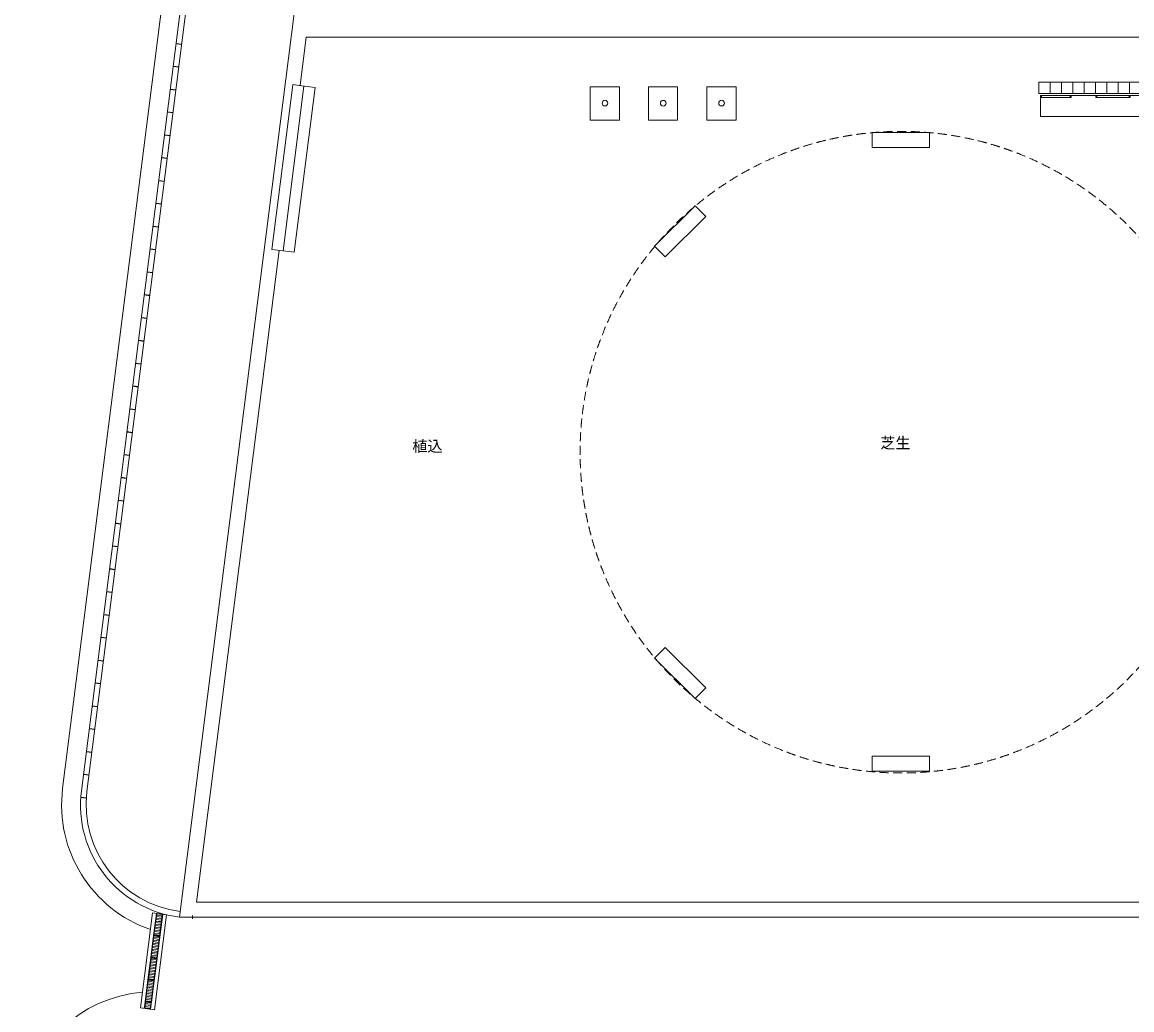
# Model space of a CAD drawing. Units: millimetres at full size, sheet at 1:200; details may follow other scales. Extents: x -96239 to 62349, y -170536 to 17264.
# Drawn here: x -84846 to -55451, y -67941 to -41773 of the extents above; entities that cross this region are included whole.
import ezdxf
from ezdxf.enums import TextEntityAlignment as Align

# ---------------------------------------------------------------- set-up
doc = ezdxf.new("R2010")
doc.units = ezdxf.units.MM
doc.header["$LTSCALE"] = 200
doc.linetypes.add('DASHED1', pattern=[1.8, 1.2, -0.6])
for name, color, linetype, lineweight in [('0-3_仕上', 4, 'Continuous', 5), ('0-9_外景', 7, 'Continuous', 9), ('0-A_植樹', 7, 'Continuous', 9), ('0-C_タイル・側溝', 7, 'Continuous', 9), ('0-F_道路', 7, 'Continuous', 9)]:
    doc.layers.add(name, color=color, linetype=linetype, lineweight=lineweight)
doc.layers.add('0-E_屋外名', color=7, linetype='Continuous')
doc.styles.add('・', font='')
doc.styles.get('・').set_extended_font_data('・')

msp = doc.modelspace()

# ---------------------------------------------------------------- linework, layer by layer
at = {"layer": '0-3_仕上'}
for p, q in [((-81302.3, -65549.3), (-81153.5, -65568.2)), ((-81297.3, -65509.6), (-81148.4, -65528.5)), ((-81292.2, -65469.9), (-81143.4, -65488.8)), ((-81287.2, -65430.3), (-81138.4, -65449.1)), ((-81337.5, -65827.1), (-81188.7, -65845.9)), ((-81332.5, -65787.4), (-81183.7, -65806.3)), ((-81327.4, -65747.7), (-81178.6, -65766.6)), ((-81322.4, -65708), (-81173.6, -65726.9)), ((-81317.4, -65668.3), (-81168.6, -65687.2)), ((-81312.3, -65628.7), (-81163.5, -65647.5)), ((-81178.4, -65605.3), (-81307.3, -65589)), ((-81307.3, -65589), (-81158.5, -65607.9)), ((-81376.5, -66134.6), (-81227.7, -66153.5)), ((-81371.5, -66094.9), (-81222.7, -66113.8)), ((-81366.5, -66055.2), (-81217.6, -66074.1)), ((-81361.4, -66015.6), (-81212.6, -66034.4)), ((-81352.6, -65946.1), (-81203.8, -65965)), ((-81347.6, -65906.4), (-81198.8, -65925.3)), ((-81342.5, -65866.8), (-81193.7, -65885.6)), ((-81411.7, -66412.4), (-81262.9, -66431.3)), ((-81406.7, -66372.7), (-81257.9, -66391.6)), ((-81401.7, -66333), (-81252.9, -66351.9)), ((-81396.6, -66293.3), (-81247.8, -66312.2)), ((-81391.6, -66253.7), (-81242.8, -66272.5)), ((-81386.6, -66214), (-81237.8, -66232.8)), ((-81252.6, -66190.7), (-81381.5, -66174.3)), ((-81381.5, -66174.3), (-81232.7, -66193.2)), ((-81450.7, -66719.9), (-81301.9, -66738.8)), ((-81445.7, -66680.2), (-81296.9, -66699.1)), ((-81440.7, -66640.6), (-81291.9, -66659.4)), ((-81435.6, -66600.9), (-81286.8, -66619.7)), ((-81426.8, -66531.4), (-81278, -66550.3)), ((-81421.8, -66491.8), (-81273, -66510.6)), ((-81416.8, -66452.1), (-81268, -66470.9)), ((-81486, -66997.7), (-81337.2, -67016.6)), ((-81480.9, -66958), (-81332.1, -66976.9)), ((-81475.9, -66918.3), (-81327.1, -66937.2)), ((-81470.9, -66878.7), (-81322.1, -66897.5)), ((-81465.8, -66839), (-81317, -66857.8)), ((-81460.8, -66799.3), (-81312, -66818.2)), ((-81326.8, -66776), (-81455.8, -66759.6)), ((-81455.8, -66759.6), (-81307, -66778.5)), ((-81525, -67305.2), (-81376.2, -67324.1)), ((-81519.9, -67265.6), (-81371.1, -67284.4)), ((-81514.9, -67225.9), (-81366.1, -67244.7)), ((-81509.9, -67186.2), (-81361.1, -67205.1)), ((-81501.1, -67116.7), (-81352.3, -67135.6)), ((-81496, -67077.1), (-81347.2, -67095.9)), ((-81491, -67037.4), (-81342.2, -67056.3)), ((-81560.2, -67583), (-81411.4, -67601.9)), ((-81555.2, -67543.3), (-81406.4, -67562.2)), ((-81550.1, -67503.6), (-81401.3, -67522.5)), ((-81545.1, -67464), (-81396.3, -67482.8)), ((-81540.1, -67424.3), (-81391.3, -67443.2)), ((-81535, -67384.6), (-81386.2, -67403.5)), ((-81401, -67361.3), (-81530, -67344.9)), ((-81530, -67344.9), (-81381.2, -67363.8)), ((-81599.2, -67890.5), (-81450.4, -67909.4)), ((-81594.2, -67850.9), (-81445.4, -67869.7)), ((-81589.1, -67811.2), (-81440.3, -67830.1)), ((-81584.1, -67771.5), (-81435.3, -67790.4)), ((-81575.3, -67702.1), (-81426.5, -67720.9)), ((-81570.3, -67662.4), (-81421.5, -67681.2)), ((-81565.2, -67622.7), (-81416.4, -67641.6))]:
    msp.add_line(p, q, dxfattribs=at)
at = {"layer": '0-3_仕上', "color": 7, "lineweight": 9}
for p, q in [((-81282, -65389.1), (-81123.2, -65409.2)), ((-81206.1, -65983.4), (-81134.4, -65417.9)), ((-81197.5, -65994.5), (-81123.2, -65409.2)), ((-81366.1, -65973.2), (-81217.3, -65992)), ((-81366.1, -65973.2), (-81217.3, -65992)), ((-81366.1, -65973.2), (-81197.5, -65994.5)), ((-81356.2, -65974.4), (-81197.5, -65994.5)), ((-81354.9, -65964.5), (-81206.1, -65983.4)), ((-81280.4, -66568.7), (-81208.6, -66003.2)), ((-81271.7, -66579.9), (-81197.5, -65994.5)), ((-81440.4, -66558.5), (-81291.5, -66577.3)), ((-81440.4, -66558.5), (-81291.5, -66577.3)), ((-81440.4, -66558.5), (-81271.7, -66579.9)), ((-81430.4, -66559.7), (-81271.7, -66579.9)), ((-81429.2, -66549.8), (-81280.4, -66568.7)), ((-81354.6, -67154), (-81282.9, -66588.5)), ((-81345.9, -67165.2), (-81271.7, -66579.9)), ((-81514.6, -67143.8), (-81365.8, -67162.7)), ((-81514.6, -67143.8), (-81365.8, -67162.7)), ((-81514.6, -67143.8), (-81345.9, -67165.2)), ((-81504.7, -67145), (-81345.9, -67165.2)), ((-81503.4, -67135.1), (-81354.6, -67154)), ((-81428.8, -67739.3), (-81357.1, -67173.8)), ((-81420.2, -67750.5), (-81345.9, -67165.2)), ((-81611.2, -67905.3), (-81588.8, -67729.1)), ((-81600, -67896.6), (-81580.2, -67740.3)), ((-81588.8, -67729.1), (-81440, -67748)), ((-81588.8, -67729.1), (-81440, -67748)), ((-81588.8, -67729.1), (-81440, -67748)), ((-81588.8, -67729.1), (-81420.2, -67750.5)), ((-81580.2, -67740.3), (-81431.3, -67759.1)), ((-81578.9, -67730.4), (-81420.2, -67750.5)), ((-81577.6, -67720.4), (-81428.8, -67739.3)), ((-81451.2, -67915.5), (-81431.3, -67759.1))]:
    msp.add_line(p, q, dxfattribs=at)
for points in [[(-81366.1, -65973.2), (-81291.9, -65387.8), (-81143.1, -65406.7)], [(-81354.9, -65964.5), (-81283.2, -65399), (-81134.4, -65417.9)], [(-81440.4, -66558.5), (-81366.1, -65973.2), (-81217.3, -65992)], [(-81429.2, -66549.8), (-81357.5, -65984.3), (-81208.6, -66003.2)], [(-81514.6, -67143.8), (-81440.4, -66558.5), (-81291.5, -66577.3)], [(-81503.4, -67135.1), (-81431.7, -66569.6), (-81282.9, -66588.5)], [(-81588.8, -67729.1), (-81514.6, -67143.8), (-81365.8, -67162.7)], [(-81577.6, -67720.4), (-81505.9, -67155), (-81357.1, -67173.8)]]:
    msp.add_lwpolyline(points, dxfattribs=at)
at = {"layer": '0-9_外景'}
for p, q in [((-77318.7, -42166.2), (-77481.9, -43453.6)), ((-52116.1, -42166.2), (-77318.7, -42166.2)), ((-77382.7, -43466.2), (-77936.3, -47831.2)), ((-69796.1, -43486.2), (-69026.1, -43486.2)), ((-69026.1, -43486.2), (-69026.1, -44366.2)), ((-68251.7, -43487.5), (-67481.7, -43487.5)), ((-67481.7, -43487.5), (-67481.7, -44367.5)), ((-66706.1, -43486.2), (-65936.1, -43486.2)), ((-65936.1, -43486.2), (-65936.1, -44366.2)), ((-77085.1, -43503.9), (-77638.7, -47869)), ((-57866.1, -43716.2), (-57866.1, -44276.2)), ((-57866.1, -43716.2), (-52566.1, -43716.2)), ((-57866.1, -43771.2), (-57054.1, -43771.2)), ((-57840.1, -43716.2), (-57840.1, -43776.2)), ((-57080.1, -43716.2), (-57080.1, -43771.2)), ((-57054.1, -43716.2), (-57054.1, -43771.2)), ((-56400.1, -43716.2), (-56400.1, -43771.2)), ((-56400.1, -43771.2), (-55498.1, -43771.2)), ((-56374.1, -43716.2), (-56374.1, -43771.2)), ((-55524.1, -43716.2), (-55524.1, -43771.2)), ((-55498.1, -43716.2), (-55498.1, -43771.2)), ((-57866.1, -44276.2), (-52566.1, -44276.2)), ((-62326.1, -44691.5), (-60806.1, -44691.5)), ((-62326.1, -44691.5), (-62326.1, -45091.5)), ((-60806.1, -44691.5), (-60806.1, -45091.5)), ((-62326.1, -45091.5), (-60806.1, -45091.5)), ((-68096, -47711.1), (-67021.2, -46636.3)), ((-67021.2, -46636.3), (-66738.4, -46919.1)), ((-67813.2, -47993.9), (-66738.4, -46919.1)), ((-78035.5, -47818.6), (-80225.5, -65086.2)), ((-77936.3, -47831.2), (-77638.7, -47869)), ((-68096, -47711.1), (-67813.2, -47993.9)), ((-67813.7, -58338.9), (-68096.5, -58621.7)), ((-67813.7, -58338.9), (-66738.9, -59413.7)), ((-68096.5, -58621.7), (-67021.7, -59696.5)), ((-66738.9, -59413.7), (-67021.7, -59696.5)), ((-62326.1, -61218.5), (-60806.1, -61218.5)), ((-62326.1, -61218.5), (-62326.1, -61618.5)), ((-60806.1, -61218.5), (-60806.1, -61618.5)), ((-62326.1, -61618.5), (-60806.1, -61618.5)), ((-80225.5, -65086.2), (-52116.1, -65086.2)), ((-80679.4, -65486.2), (-51716.1, -65486.2)), ((-80336.1, -65441.5), (-80336.1, -65534.2))]:
    msp.add_line(p, q, dxfattribs=at)
at = {"layer": '0-9_外景', "color": 2, "lineweight": 5}
for p, q in [((-77382.7, -43466.2), (-77680.3, -43428.4)), ((-78233.9, -47793.5), (-77936.3, -47831.2))]:
    msp.add_line(p, q, dxfattribs=at)
at = {"layer": '0-9_外景', "color": 4, "lineweight": 5}
for p, q in [((-57916.1, -43366.2), (-52516.1, -43366.2)), ((-57916.1, -43366.2), (-57916.1, -43666.2)), ((-57616.1, -43366.2), (-57616.1, -43666.2)), ((-57316.1, -43366.2), (-57316.1, -43666.2)), ((-57016.1, -43366.2), (-57016.1, -43666.2)), ((-56716.1, -43366.2), (-56716.1, -43666.2)), ((-56416.1, -43366.2), (-56416.1, -43666.2)), ((-56116.1, -43366.2), (-56116.1, -43666.2)), ((-55816.1, -43366.2), (-55816.1, -43666.2)), ((-55516.1, -43366.2), (-55516.1, -43666.2)), ((-57916.1, -43666.2), (-52516.1, -43666.2))]:
    msp.add_line(p, q, dxfattribs=at)
at = {"layer": '0-9_外景'}
for points in [[(-74976.1, -20516.2), (-80679.2, -65484.5), (-80679.4, -65486.2)], [(-77382.7, -43466.2), (-77368.4, -43468), (-77085.1, -43503.9)], [(-69796.1, -43486.2), (-69796.1, -44366.2), (-69026.1, -44366.2)], [(-68251.7, -43487.5), (-68251.7, -44367.5), (-67481.7, -44367.5)], [(-66706.1, -43486.2), (-66706.1, -44366.2), (-65936.1, -44366.2)]]:
    msp.add_lwpolyline(points, dxfattribs=at)
at = {"layer": '0-9_外景', "color": 2, "lineweight": 5}
msp.add_lwpolyline([(-77680.3, -43428.4), (-77680.4, -43428.7), (-78233.9, -47793.5)], dxfattribs=at)
at = {"layer": '0-9_外景'}
for centre in [(-69407.6, -43918.5), (-67863.2, -43919.8), (-66317.6, -43918.5)]:
    msp.add_circle(centre, 75, dxfattribs=at)
at = {"layer": '0-A_植樹', "color": 3, "linetype": 'DASHED1'}
msp.add_circle((-61566.1, -53166.2), 8500, dxfattribs=at)
at = {"layer": '0-C_タイル・側溝'}
for p, q in [((-81710.4, -67892.7), (-81391.1, -65375.3)), ((-81123.2, -65409.2), (-81442.5, -67926.7)), ((-81391.1, -65375.3), (-81024, -65421.8)), ((-81024, -65421.8), (-81343.3, -67939.2)), ((-81710.4, -67892.7), (-81343.3, -67939.2)), ((-81600, -67896.6), (-81451.2, -67915.5))]:
    msp.add_line(p, q, dxfattribs=at)
at = {"layer": '0-F_道路'}
for p, q in [((-83774.5, -62072.8), (-74891.9, 7966.6)), ((-74397.1, 7893.8), (-83278.5, -62135.7)), ((-83129.7, -62154.5), (-74248.3, 7875)), ((-80768.4, -42343.8), (-80619.6, -42362.6)), ((-80767.2, -42333.8), (-80618.4, -42352.7)), ((-80845.2, -42948.9), (-80696.4, -42967.8)), ((-80843.9, -42939), (-80695.1, -42957.9)), ((-80921.9, -43554.1), (-80773.1, -43572.9)), ((-80920.7, -43544.1), (-80771.8, -43563)), ((-80998.7, -44159.2), (-80849.9, -44178.1)), ((-80997.4, -44149.3), (-80848.6, -44168.2)), ((-81075.4, -44764.4), (-80926.6, -44783.2)), ((-81074.2, -44754.4), (-80925.3, -44773.3)), ((-81152.2, -45369.5), (-81003.3, -45388.4)), ((-81150.9, -45359.6), (-81002.1, -45378.5)), ((-81228.9, -45974.7), (-81080.1, -45993.5)), ((-81227.6, -45964.8), (-81078.8, -45983.6)), ((-81305.7, -46579.8), (-81156.8, -46598.7)), ((-81304.4, -46569.9), (-81155.6, -46588.8)), ((-81382.4, -47185), (-81233.6, -47203.9)), ((-81381.1, -47175.1), (-81232.3, -47193.9)), ((-81459.1, -47790.1), (-81310.3, -47809)), ((-81457.9, -47780.2), (-81309.1, -47799.1)), ((-81535.9, -48395.3), (-81387.1, -48414.2)), ((-81534.6, -48385.4), (-81385.8, -48404.2)), ((-81612.6, -49000.4), (-81463.8, -49019.3)), ((-81611.4, -48990.5), (-81462.6, -49009.4)), ((-81689.4, -49605.6), (-81540.6, -49624.5)), ((-81688.1, -49595.7), (-81539.3, -49614.5)), ((-81766.1, -50210.7), (-81617.3, -50229.6)), ((-81764.9, -50200.8), (-81616.1, -50219.7)), ((-81842.9, -50815.9), (-81694.1, -50834.8)), ((-81841.6, -50806), (-81692.8, -50824.8)), ((-81919.6, -51421), (-81770.8, -51439.9)), ((-81918.4, -51411.1), (-81769.6, -51430)), ((-81996.4, -52026.2), (-81847.6, -52045.1)), ((-81995.1, -52016.3), (-81846.3, -52035.2)), ((-82073.1, -52631.4), (-81924.3, -52650.2)), ((-82071.9, -52621.4), (-81923.1, -52640.3)), ((-82149.9, -53236.5), (-82001.1, -53255.4)), ((-82148.6, -53226.6), (-81999.8, -53245.5)), ((-82226.6, -53841.7), (-82077.8, -53860.5)), ((-82225.4, -53831.7), (-82076.6, -53850.6)), ((-82303.4, -54446.8), (-82154.6, -54465.7)), ((-82302.1, -54436.9), (-82153.3, -54455.8)), ((-82380.1, -55052), (-82231.3, -55070.8)), ((-82378.9, -55042), (-82230.1, -55060.9)), ((-82456.9, -55657.1), (-82308.1, -55676)), ((-82455.6, -55647.2), (-82306.8, -55666.1)), ((-82533.6, -56262.3), (-82384.8, -56281.1)), ((-82532.4, -56252.3), (-82383.5, -56271.2)), ((-82610.4, -56867.4), (-82461.6, -56886.3)), ((-82609.1, -56857.5), (-82460.3, -56876.4)), ((-82687.1, -57472.6), (-82538.3, -57491.4)), ((-82685.9, -57462.7), (-82537, -57481.5)), ((-82763.9, -58077.7), (-82615, -58096.6)), ((-82762.6, -58067.8), (-82613.8, -58086.7)), ((-82840.6, -58682.9), (-82691.8, -58701.8)), ((-82839.3, -58673), (-82690.5, -58691.8)), ((-82917.4, -59288), (-82768.5, -59306.9)), ((-82916.1, -59278.1), (-82767.3, -59297)), ((-82994.1, -59893.2), (-82845.3, -59912.1)), ((-82992.8, -59883.3), (-82844, -59902.1)), ((-83070.8, -60498.3), (-82922, -60517.2)), ((-83069.6, -60488.4), (-82920.8, -60507.3)), ((-83147.6, -61103.5), (-82998.8, -61122.4)), ((-83146.3, -61093.6), (-82997.5, -61112.4)), ((-83224.3, -61708.6), (-83075.5, -61727.5)), ((-83223.1, -61698.7), (-83074.3, -61717.6)), ((-83295.6, -62314.5), (-83146.5, -62333.4)), ((-83294.9, -62304.5), (-83145.8, -62323.4))]:
    msp.add_line(p, q, dxfattribs=at)
for centre, radius, start, end in [((-80301.9, -62510), 3500, 172.8333, 250.90085), ((-80301.9, -62510), 3000, 172.8333, 262.77217), ((-80301.9, -62510), 2850, 172.83489, 262.77217), ((-81373.9, -70962.3), 3500, 94.64342, 172.70931)]:
    msp.add_arc(centre, radius, start, end, dxfattribs=at)

# ---------------------------------------------------------------- texts
at = {"layer": '0-E_屋外名', "style": '・'}
for s, p in [('植込', (-74512, -53242.2)), ('芝生', (-62113.9, -53155.2))]:
    msp.add_text(s, height=293.3, dxfattribs=at).set_placement(p, align=Align.BOTTOM_LEFT)

doc.saveas('drawing.dxf')
